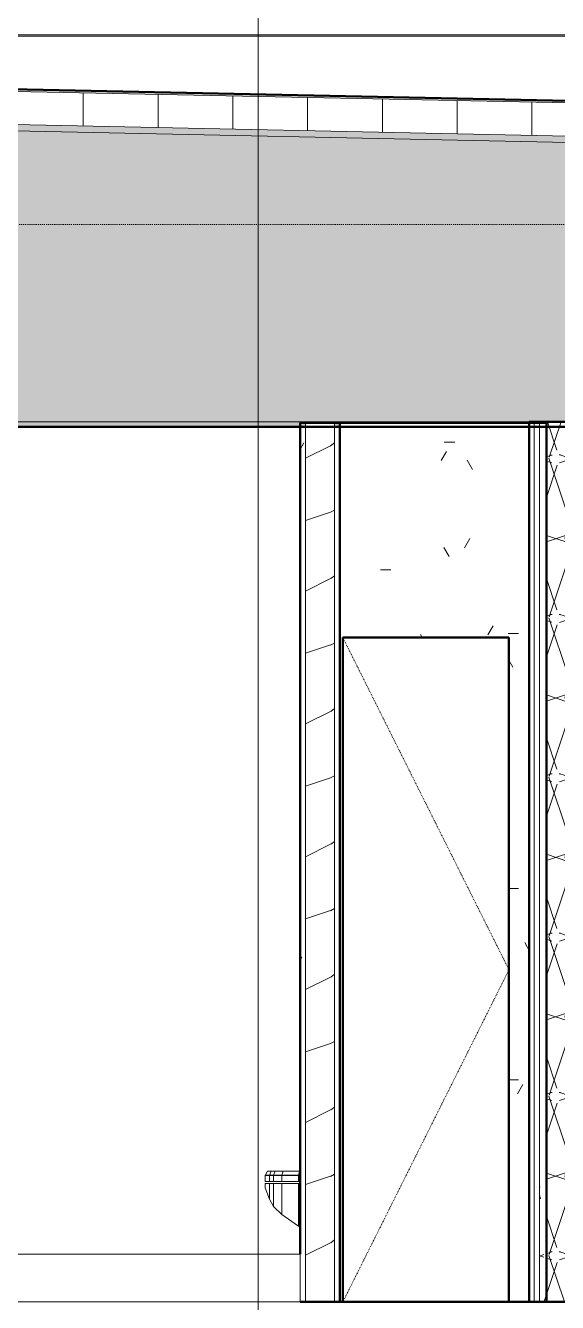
# Model space of a CAD drawing. Header units: inches. Extents: x 9610 to 16692, y -360 to 647.
# Drawn here: x 11583 to 11647, y 267.9 to 421.7 of the extents above; entities that cross this region are included whole.
import ezdxf

# ---------------------------------------------------------------- set-up
doc = ezdxf.new("R2010")
doc.units = ezdxf.units.IN
doc.header["$MEASUREMENT"] = 0
for name, pattern in [('Aligning Line 1_8_', [0.25, 0.125, -0.125]), ('Dash 1_16_', [0.12499999999999999, 0.06249999999999999, -0.06249999999999999]), ('Grid Line 1_2_', [0.8749999999999999, 0.4999999999999999, -0.125, 0.125, -0.125])]:
    doc.linetypes.add(name, pattern=pattern)
for name, color, linetype, lineweight in [('0-1', 7, 'Continuous', 5), ('0-2', 250, 'Continuous', 9), ('A-DOOR-2', 250, 'Dash 1_16_', 9), ('A-FLOR-10', 192, 'Continuous', 50), ('A-FLOR-11', 135, 'Continuous', 13), ('A-FLOR-LEVL-1', 51, 'Grid Line 1_2_', 9), ('A-ROOF', 132, 'Continuous', 13), ('A-ROOF-1', 252, 'Continuous', 13), ('A-ROOF-2', 31, 'Continuous', 5), ('A-ROOF-3', 132, 'Continuous', 50), ('A-ROOF-PATT-1', 132, 'Continuous', 9), ('A-WALL-1', 10, 'Continuous', 50), ('A-WALL-2', 7, 'Continuous', 13), ('A-WALL-3', 135, 'Continuous', 13), ('A-WALL-PATT-1', 250, 'Continuous', 9), ('A-WALL-PATT-2', 55, 'Continuous', 9), ('A-WALL-PATT-3', 53, 'Continuous', 9), ('G-ANNO-SYMB', 111, 'Aligning Line 1_8_', 9), ('G-ANNO-SYMB-1', 111, 'Continuous', 9), ('I-WALL-2', 10, 'Continuous', 50), ('P-SANR-FIXT-1', 55, 'Continuous', 9)]:
    doc.layers.add(name, color=color, linetype=linetype, lineweight=lineweight)
pattern_1 = [(0, (10995.947, 72), (30.72, 7.68), [1.267, -21.773, 1.267, -21.773, -122.88]), (0, (10995.947, 72), (30.72, 7.68), [-46.08, 1.267, -44.813, 1.267, -21.773, -53.76]), (0, (10995.947, 72), (30.72, 7.68), [-115.2, 1.267, -14.093, 1.267, -37.133]), (120, (11007.467, 75.84), (-22.01107510106448, 22.76430040425796), [1.267, -21.773, 1.267, -21.773, -122.88]), (120, (11007.467, 75.84), (-22.01107510106448, 22.76430040425796), [-46.07999999999999, 1.267, -44.813, 1.267, -21.773, -53.75999999999999]), (120, (11007.467, 75.84), (-22.01107510106448, 22.76430040425796), [-115.2, 1.267, -14.093, 1.267, -37.133]), (240, (11011.307, 91.2), (-8.708924898935503, -30.44430040425795), [1.267, -21.773, 1.267, -21.773, -122.88]), (240, (11011.307, 91.2), (-8.708924898935503, -30.44430040425795), [-46.08, 1.267, -44.813, 1.267, -21.773, -53.76]), (240, (11011.307, 91.2), (-8.708924898935503, -30.44430040425795), [-115.2, 1.267, -14.093, 1.267, -37.133])]

# ---------------------------------------------------------------- blocks, each defined once
blk = doc.blocks.new('Toilet-Domestic-3D - Toilet-Domestic-3D-1352612-BUILDING SECTION - EAST_WEST - LOOKING NORTH')
at = {"layer": 'P-SANR-FIXT-1'}
for p, q in [((11611.85858480349, 283.2448088687598), (11612.10858480349, 283.7499999997715)), ((11611.85858480349, 283.2499999997715), (11612.35858480349, 283.2499999997715)), ((11611.85858480349, 282.4999999997715), (11611.85858480349, 283.2499999997715)), ((11612.35858480349, 283.2448088687599), (11611.85858480349, 283.2448088687598)), ((11612.10858480349, 283.7499999997715), (11612.58602723738, 283.7499999997716)), ((11612.35858480349, 283.2448088687599), (11612.58602723738, 283.7499999997716)), ((11612.85858480349, 283.2448088687599), (11612.35858480349, 283.2448088687599)), ((11612.35858480349, 282.4999999997715), (11612.35858480349, 283.2448088687598)), ((11612.36092190602, 283.2499999997715), (11612.85858480349, 283.2499999997715)), ((11612.58602723738, 283.7499999997716), (11613.05863459224, 283.7499999997716)), ((11613.85858480349, 283.2448088687599), (11612.85858480349, 283.2448088687599)), ((11612.85858480349, 282.4999999997715), (11612.85858480349, 283.2448088687598)), ((11612.86064043075, 283.2499999997716), (11613.05863459224, 283.7499999997716)), ((11612.86064043075, 283.2499999997715), (11613.85858480349, 283.2499999997715)), ((11613.05863459224, 283.7499999997716), (11614.01950629508, 283.7499999997716)), ((11615.85858480349, 283.2448088687599), (11613.85858480349, 283.2448088687599)), ((11613.85858480349, 282.4999999997715), (11613.85858480349, 283.2448088687598)), ((11613.86023836487, 283.2499999997716), (11614.01950629508, 283.7499999997716)), ((11613.86023836487, 283.2499999997715), (11615.85858480349, 283.2499999997715)), ((11614.01950629508, 283.7499999997716), (11615.98356357116, 283.7499999997716)), ((11615.85858480349, 283.2499999997715), (11616.07391614745, 283.2499999997715)), ((11615.85858480349, 282.4999999997715), (11615.85858480349, 283.2499999997715)), ((11616.07391614745, 283.2448088687599), (11615.85858480349, 283.2448088687599)), ((11615.8598690326, 283.2499999997716), (11615.98356357116, 283.7499999997716)), ((11615.98356357116, 283.7499999997716), (11616.07391614745, 283.7499999997716)), ((11612.35858480349, 282.4999999997715), (11611.85858480349, 282.4999999997715)), ((11611.85858480349, 282.2499999997714), (11612.35858480349, 282.2499999997714)), ((11611.85858480349, 282.2499999997714), (11611.85858480349, 281.7499999997714)), ((11611.85858480349, 281.7499999997718), (11612.35858480349, 280.3762612900445)), ((11612.85858480349, 282.4999999997715), (11612.35858480349, 282.4999999997715)), ((11612.35858480349, 282.2499999997714), (11612.85858480349, 282.2499999997714)), ((11612.35858480349, 282.2499999997714), (11612.35858480349, 280.4232398315227)), ((11613.85858480349, 282.4999999997715), (11612.85858480349, 282.4999999997715)), ((11612.85858480349, 282.2499999997714), (11613.85858480349, 282.2499999997714)), ((11612.85858480349, 282.2499999997714), (11612.85858480349, 279.5102358862596)), ((11615.85858480349, 282.4999999997715), (11613.85858480349, 282.4999999997715)), ((11613.85858480349, 282.2499999997714), (11615.85858480349, 282.2499999997714)), ((11613.85858480349, 282.2499999997714), (11613.85858480349, 278.5670513063482)), ((11616.07391614745, 282.4999999997715), (11615.85858480349, 282.4999999997715)), ((11615.85858480349, 282.2499999997714), (11616.07391614745, 282.2499999997714)), ((11615.85858480349, 282.2499999997714), (11615.85858480349, 277.1749923633257)), ((11612.35858480349, 280.3762612900445), (11612.85858480349, 279.51023588626)), ((11612.85858480349, 279.51023588626), (11613.85858480349, 278.5102358862601)), ((11613.85858480349, 278.5102358862601), (11615.85858480349, 277.1228049101181)), ((11615.85858480349, 277.1228049101181), (11616.07391614745, 277.0223942553876))]:
    blk.add_line(p, q, dxfattribs=at)
blk = doc.blocks.new('Shower Base-3D - 36_ x 36_-1585791-BUILDING SECTION - EAST_WEST - LOOKING NORTH')
at = {"layer": 'P-SANR-FIXT-1'}
for p, q in [((11580.07391614794, 273.7499999999999), (11616.07391614794, 273.7499999999996)), ((11580.07391614794, 267.9999999999999), (11580.07391614794, 273.7499999999999)), ((11616.07391614794, 273.7499999999996), (11616.07391614794, 267.9999999999996)), ((11616.07391614794, 267.9999999999996), (11580.07391614794, 267.9999999999999))]:
    blk.add_line(p, q, dxfattribs=at)
blk = doc.blocks.new('Single-Flush - CLOSET-1720159-BUILDING SECTION - EAST_WEST - LOOKING NORTH')
at = {"layer": 'A-DOOR-2'}
for p in [(11621.19891614738, 348.0000000000001), (11621.19891614738, 268.0000000000001)]:
    blk.add_line(p, (11641.19891614738, 307.9999999999999), dxfattribs=at)
blk = doc.blocks.new('CTR - 1st Phase - Unit Layouts_rvt-1-BUILDING SECTION - EAST_WEST - LOOKING NORTH')
at = {"layer": 'A-WALL-PATT-1'}
h = blk.add_hatch(dxfattribs=at)
h.set_pattern_fill('FP_1', color=256, style=0, pattern_type=2)
h.set_pattern_definition(pattern_1)
h.paths.add_polyline_path([(11644.86439611048, 268.0000000000002), (11644.86439611048, 282.993230672503), (11645.70980632208, 268.0000000000002), (11645.70980632208, 373.874999999988), (11620.82391614745, 373.8750000000002), (11620.82391614745, 372.5983249817556), (11620.82391614745, 268.0000000005467), (11621.19891614738, 268.0000000000003), (11621.19891614738, 348.0000000000006), (11641.19891614737, 348.0000000000006), (11641.19891614738, 268.0000000000002), (11643.70372650602, 268.0000000000002)], flags=0)
h = blk.add_hatch(dxfattribs=at)
h.set_pattern_fill('FP_1', color=256, style=0, pattern_type=2)
h.set_pattern_definition(pattern_1)
h.paths.add_polyline_path([(11616.07391614793, 268.0000000000003), (11616.69891614744, 268.0000000000003), (11616.69891614744, 373.374981533343), (11616.07391614745, 373.374981533343), (11616.07391614793, 269.0933530932142)], flags=0)
at = {"layer": 'A-WALL-PATT-2'}
h = blk.add_hatch(dxfattribs=at)
h.set_pattern_fill('FP_4', color=256, style=0, pattern_type=2)
h.set_pattern_definition([(216.87, (11002.345, 87.994), (47.98094285780206, 31.98708571402424), [7.997000000000001, -71.971]), (206.565, (11011.941, 83.196), (-15.99371410196689, -15.9941327437453), [17.881, -17.881]), (198.435, (11011.941, 75.199), (-31.9867404745119, -15.99388029266887), [10.115, -40.46099999999999])])
h.paths.add_polyline_path([(11616.79411713102, 268.0000000000003), (11620.19891614745, 268.0000000000003), (11620.19891614745, 373.8750000000002), (11616.69891614744, 373.8750000000002), (11616.69891614744, 268.0000000000003)], flags=0)
at = {"layer": 'A-WALL-1'}
for p, q in [((11620.82391614745, 373.8749999999999), (11616.07391614745, 373.8749999999999)), ((11616.07391614745, 373.8749999999999), (11616.07391614745, 273.7499999999996)), ((11620.82391614745, 268), (11620.82391614745, 373.8749999999999)), ((11645.70980632208, 373.8749999999999), (11620.82391614745, 373.8750000000001)), ((11620.82391614745, 373.8750000000001), (11620.82391614745, 267.9999999999994)), ((11645.70980632208, 267.9999999999992), (11645.70980632208, 373.8749999999999)), ((11621.19891614738, 267.9999999999994), (11621.19891614738, 348.0000000000001)), ((11621.19891614738, 348.0000000000001), (11641.19891614738, 347.9999999999999)), ((11641.19891614738, 347.9999999999999), (11641.19891614738, 267.9999999999993)), ((11616.07391614745, 268), (11620.82391614745, 268)), ((11620.82391614745, 267.9999999999994), (11621.19891614738, 267.9999999999994)), ((11641.19891614738, 267.9999999999993), (11645.70980632208, 267.9999999999992))]:
    blk.add_line(p, q, dxfattribs=at)
at = {"layer": 'A-WALL-2'}
for p, q in [((11616.69891614745, 373.8749999999999), (11616.69891614745, 268)), ((11620.19891614745, 373.8749999999999), (11620.19891614745, 268))]:
    blk.add_line(p, q, dxfattribs=at)
at = {"layer": '0-2'}
for name in ['Single-Flush - CLOSET-1720159-BUILDING SECTION - EAST_WEST - LOOKING NORTH', 'Toilet-Domestic-3D - Toilet-Domestic-3D-1352612-BUILDING SECTION - EAST_WEST - LOOKING NORTH', 'Shower Base-3D - 36_ x 36_-1585791-BUILDING SECTION - EAST_WEST - LOOKING NORTH']:
    blk.add_blockref(name, (0, 0), dxfattribs=at)
blk = doc.blocks.new('CTR - 1st Phase - Common Walls_rvt-1-BUILDING SECTION - EAST_WEST - LOOKING NORTH')
at = {"layer": 'A-WALL-PATT-3'}
h = blk.add_hatch(dxfattribs=at)
h.set_pattern_fill('FP_5', color=256, style=0, pattern_type=2)
h.set_pattern_definition([(161.57, (10996.427, 72.48), (-3.839953775732406, -1.544153678278981e-05), [0, -27.322, 3.034, 0]), (18.43, (10995.467, 72.48), (-3.839953775732406, 1.544153678301186e-05), [0, -27.322, 3.034, 0]), (108.43, (10996.427, 72.48), (1.919622001632167, -9.600524588315459), [9.105999999999998, -21.25]), (71.57, (10995.467, 72.48), (1.919622001632168, 9.600524588315459), [9.106, -21.25])])
h.paths.add_polyline_path([(11645.70980632208, 268.0000000000002), (11644.86439611048, 282.993230672503), (11644.86439611048, 268.0000000000002)], flags=0)
h.paths.add_polyline_path([(11648.0893961105, 268.0000000000002), (11648.36439611049, 268.0000000000002), (11648.36439611049, 373.9999815333418), (11644.86439611048, 373.9999815333418), (11644.86439611048, 373.874999999988), (11645.70980632208, 373.874999999988), (11645.70980632208, 268.0000000000002)], flags=0)
at = {"layer": 'A-WALL-2'}
for p, q in [((11644.23939611049, 373.9999999998856), (11644.23939611049, 267.9999999999999)), ((11644.86439611049, 373.9999999998857), (11644.86439611049, 267.9999999999999))]:
    blk.add_line(p, q, dxfattribs=at)
at = {"layer": 'I-WALL-2'}
for p, q in [((11643.61439611049, 373.9999999998856), (11643.61439611049, 267.9999999999999)), ((11649.61439611049, 373.9999999998856), (11643.61439611049, 373.9999999998856)), ((11643.61439611049, 267.9999999999999), (11649.61439611049, 267.9999999999999))]:
    blk.add_line(p, q, dxfattribs=at)
blk = doc.blocks.new('Basic Wall _ EXT - FIBER CEMENT - SMALL - ___-2145935-BUILDING SECTION - EAST_WEST - LOOKING NORTH')
at = {"layer": 'A-WALL-3'}
for p, q in [((12108.98036504494, 420.5719520895087), (11546.98939611051, 420.5719520895087)), ((11546.98939611051, 420.4150655022418), (12109.3029799352, 420.4150655022417))]:
    blk.add_line(p, q, dxfattribs=at)

msp = doc.modelspace()

# ---------------------------------------------------------------- hatches: boundary and pattern name
at = {"layer": 'A-ROOF-1'}
h = msp.add_hatch(color=256, dxfattribs=at)
h.paths.add_polyline_path([(11930.08939611045, 406.5103612815428), (11930.08939611045, 406.7604155672138), (11852.4143961105, 408.3792127328849), (11852.4143961105, 408.1291584472138), (11918.09100183884, 406.7604155672137)], flags=0)
h.paths.add_polyline_path([(11648.3643961105, 412.3816922309976), (11648.3643961105, 412.6317465166687), (11255.82689611046, 420.8124815333418), (11255.82689611046, 420.5624272476708), (11643.70372650602, 412.4788235956048)], flags=0)
at = {"layer": 'A-ROOF-2'}
h = msp.add_hatch(color=256, dxfattribs=at)
h.paths.add_polyline_path([(12031.20210150602, 373.9999815333416), (12110.52689611047, 373.9999815333418), (12110.52689611047, 397.9988958199215), (11852.4143961105, 403.3781270194647), (11852.4143961105, 373.9999815333409), (11945.09135150602, 373.9999815333412)], flags=0)
h.paths.add_polyline_path([(11363.84378900602, 373.9999815333408), (11648.36439611049, 373.9999815333418), (11648.36439611049, 407.6306608032486), (11255.82689611046, 415.8113958199216), (11255.82689611046, 373.9999815333418), (11342.31610150602, 373.9999815333407)], flags=0)
at = {"layer": 'A-ROOF-PATT-1'}
h = msp.add_hatch(dxfattribs=at)
h.set_pattern_fill('FP_17', color=256, style=0, pattern_type=2)
h.set_pattern_definition([(0, (10995.947, 72), (0, 9), []), (90, (10995.947, 72), (-9, 5.51091059616309e-16), [])])
h.paths.add_polyline_path([(12110.3393961105, 398.7529662980292), (12110.3393961105, 402.5227875107818), (11930.0893961101, 402.5227875107884), (11930.08939611045, 406.5103612815428), (11852.4143961105, 408.1291584472138), (11852.4143961105, 404.1282898764777), (12109.71439611049, 398.7660378001539)], flags=0)
h.paths.add_polyline_path([(11648.36439611049, 408.3808236602615), (11648.3643961105, 412.3816922309976), (11255.82689611046, 420.5624272476708), (11255.82689611046, 416.5615586769347), (11643.70372650602, 408.4779550248687)], flags=0)
h = msp.add_hatch(dxfattribs=at)
h.set_pattern_fill('FP_3', color=256, style=0, pattern_type=2)
h.set_pattern_definition([(0, (10995.947, 72), (0, 4.798), []), (315, (10995.947, 72), (4.798426617131912, 0), [6.786, -6.786]), (45, (10995.947, 72), (4.798426617131912, 0), [6.786, -6.786])])
h.paths.add_polyline_path([(12110.3393961105, 398.0028034410161), (12110.3393961105, 398.7529662980292), (11852.4143961105, 404.1282898764777), (11852.4143961105, 403.3781270194647), (12109.71439611049, 398.0158288446667)], flags=0)
h.paths.add_polyline_path([(11648.36439611049, 407.6306608032486), (11648.36439611049, 408.3808236602615), (11255.82689611046, 416.5615586769347), (11255.82689611046, 415.8113958199216), (11643.70372650602, 407.7277921678555)], flags=0)
h = msp.add_hatch(dxfattribs=at)
h.set_pattern_fill('FP_1', color=256, style=0, pattern_type=2)
h.set_pattern_definition(pattern_1)
h.paths.add_polyline_path([(12077.18939611052, 373.3749815333426), (12109.7143961105, 373.3749815333427), (12109.7143961105, 373.9999815333418), (11852.93939611052, 373.9999815333409), (11852.93939611052, 373.3749815333422), (12074.25747650602, 373.3749815333426)], flags=0)
h.paths.add_polyline_path([(11575.94891614794, 373.3749815333415), (11575.94891614794, 373.8750000000002), (11579.44891614795, 373.8750000000002), (11579.44891614795, 373.3749815333415), (11616.69891614744, 373.374981533343), (11616.69891614744, 373.8750000000002), (11620.19891614745, 373.8750000000002), (11620.19891614745, 373.374981533343), (11620.83116279189, 373.374981533343), (11620.82391614745, 373.8750000000002), (11644.86439611048, 373.874999999988), (11644.86439611048, 373.9999815333418), (11255.82689611046, 373.9999815333418), (11255.82689611046, 373.3749815333418), (11575.32391614794, 373.3749815333415)], flags=0)

# ---------------------------------------------------------------- linework, layer by layer
at = {"layer": 'A-FLOR-10'}
msp.add_line((11853.18939611052, 267.9999999999872), (11616.07391614793, 267.9999999999872), dxfattribs=at)
at = {"layer": 'A-FLOR-11'}
msp.add_line((11627.1393961105, 413.0768656365992), (11648.36439611049, 412.6346781365995), dxfattribs=at)
at = {"layer": 'A-FLOR-LEVL-1'}
msp.add_line((9610.24031869057, 267.9999999999233), (12557.73130051951, 267.9999999999033), dxfattribs=at)
at = {"layer": 'A-ROOF'}
for p, q in [((11648.3643961105, 412.3816922309971), (11255.82689611046, 420.5624272476703)), ((11648.36439611049, 408.380823660261), (11255.82689611046, 416.5615586769342)), ((11648.36439611049, 407.630660803248), (11255.82689611046, 415.8113958199211)), ((11255.82689611046, 373.9999815333413), (11648.36439611049, 373.9999815333413))]:
    msp.add_line(p, q, dxfattribs=at)
at = {"layer": 'A-ROOF-3'}
for p, q in [((11648.3643961105, 412.6317465166682), (11255.82689611046, 420.8124815333413)), ((11255.82689611046, 373.3749815333413), (11648.36439611049, 373.3749815333413))]:
    msp.add_line(p, q, dxfattribs=at)
at = {"layer": 'G-ANNO-SYMB'}
msp.add_line((9706.211851506016, 397.7608242192709), (12461.75585150602, 397.7608242192808), dxfattribs=at)
at = {"layer": 'G-ANNO-SYMB-1'}
msp.add_line((11610.9893961105, 467.2810495269948), (11610.9893961105, -174.014676581588), dxfattribs=at)

# ---------------------------------------------------------------- block references
at = {"layer": '0-1'}
for name in ['CTR - 1st Phase - Common Walls_rvt-1-BUILDING SECTION - EAST_WEST - LOOKING NORTH', 'CTR - 1st Phase - Unit Layouts_rvt-1-BUILDING SECTION - EAST_WEST - LOOKING NORTH']:
    msp.add_blockref(name, (0, 0), dxfattribs=at)
at = {"layer": 'A-WALL-3'}
msp.add_blockref('Basic Wall _ EXT - FIBER CEMENT - SMALL - ___-2145935-BUILDING SECTION - EAST_WEST - LOOKING NORTH', (0, 0), dxfattribs=at)

doc.saveas('drawing.dxf')
